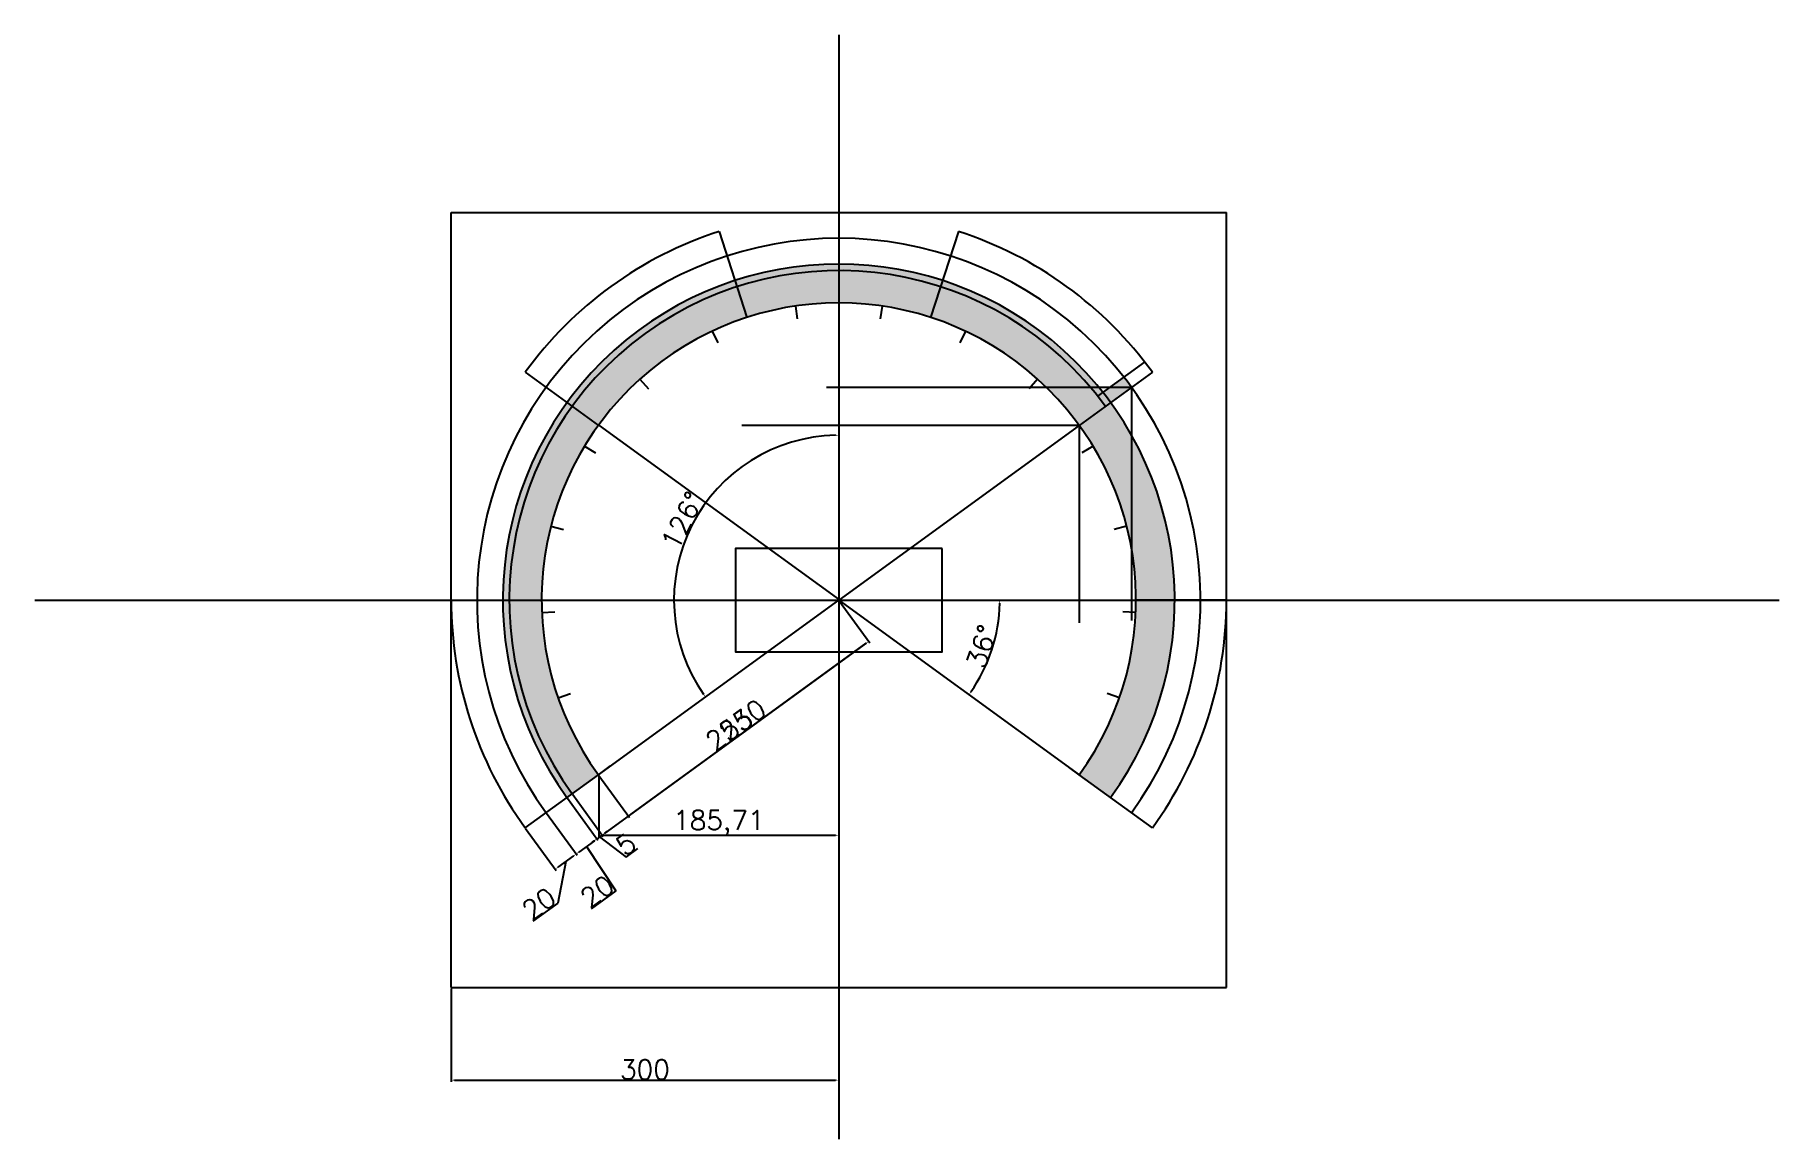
# Model space of a CAD drawing. Header units: millimetres. Extents: x -4337 to 2045, y -2256 to 1013.
# Drawn here: x 695 to 2045, y 158 to 1013 of the extents above.
import ezdxf

# ---------------------------------------------------------------- set-up
doc = ezdxf.new("R2010")
doc.units = ezdxf.units.MM
doc.header["$PDMODE"] = 1
doc.styles.get("Standard").update_dxf_attribs({"font": 'txt', "bigfont": 'gbcbig.shx'})
doc.dimstyles.new('ISO-25', dxfattribs={"dimtxt": 15, "dimasz": 2.5, "dimexe": 1.25, "dimexo": 0.625, "dimtad": 1, "dimtxsty": 'Standard', "dimcen": 2.5, "dimadec": 0, "dimazin": 0, "dimtfac": 1, "dimtmove": 0, "dimatfit": 3, "dimfxl": 1, "dimarcsym": 0})

# ---------------------------------------------------------------- blocks, each defined once
blk = doc.blocks.new('*D1')
at = {"color": 0, "lineweight": -2}
blk.add_line((1318.279757230041, 575.4168967291048), (1443.076127227427, 575.4168967291048), dxfattribs=at)
blk.add_arc((1317.287391447358, 575.4168967291048), 124.5387357800684, 325.1501791232717, 358.8498208767282, dxfattribs=at)
at = {"color": 0}
for points in [[(1441.384388954704, 572.9212047590247), (1442.217680311093, 572.9128405608485), (1441.826127227427, 575.4168967291048)], [(1419.829965536904, 504.0105393653517), (1419.150902315984, 504.4935689570314), (1418.041345151405, 502.2148644984317)]]:
    blk.add_solid(points, dxfattribs=at)
at = {"layer": 'Defpoints', "color": 0}
for p in [(695.1414251315391, 575.4168967291048), (1317.287391447358, 575.4168967291048), (1317.654757230041, 575.4168967291048), (1431.059187819792, 524.7624294050158), (1503.361300153597, 440.226288701836)]:
    blk.add_point(p, dxfattribs=at)
at = {"color": 0, "insert": (1428.003433447255, 539.4430739943887), "char_height": 15, "attachment_point": 5, "rotation": 71.99999999999997}
blk.add_mtext('36°', dxfattribs=at)
blk = doc.blocks.new('*D2')
at = {"color": 0, "lineweight": -2}
for p, q in [((1317.654757230041, 574.9112611076206), (1341.278156484935, 542.3964414731131)), ((1156.492058699268, 409.6865678195439), (1338.520882433632, 541.9382495853506)), ((1131.580848523803, 439.7206530803516), (1155.204247778697, 407.2058334458441))]:
    blk.add_line(p, q, dxfattribs=at)
at = {"color": 0}
for points in [[(1338.275971911843, 542.2753399996734), (1338.76579295542, 541.6011591710276), (1340.543424919569, 543.4077127160817)], [(1156.24714817748, 410.0236582338668), (1156.736969221057, 409.349477405221), (1154.469516213331, 408.2171046888128)]]:
    blk.add_solid(points, dxfattribs=at)
at = {"layer": 'Defpoints', "color": 0}
for p in [(1317.287391447358, 575.4168967291049), (1340.543424919569, 543.4077127160817), (1131.213482741121, 440.2262887018359)]:
    blk.add_point(p, dxfattribs=at)
at = {"color": 0, "insert": (1242.730715391574, 482.3856717817437), "char_height": 15, "attachment_point": 5, "rotation": 36.00000000000002}
blk.add_mtext('230', dxfattribs=at)
blk = doc.blocks.new('*D3')
at = {"color": 0, "lineweight": -2}
for p, q in [((1317.654757230041, 574.9112611076205), (1341.278156484934, 542.3964414731131)), ((1338.520882433631, 541.9382495853505), (1136.266633839895, 394.9919365122322)), ((1111.35542366443, 425.0260217730397), (1134.978822919323, 392.5112021385324))]:
    blk.add_line(p, q, dxfattribs=at)
at = {"color": 0}
for points in [[(1338.275971911843, 542.2753399996734), (1338.76579295542, 541.6011591710276), (1340.543424919569, 543.4077127160817)], [(1136.021723318106, 395.3290269265551), (1136.511544361683, 394.6548460979093), (1134.244091353957, 393.5224733815011)]]:
    blk.add_solid(points, dxfattribs=at)
at = {"layer": 'Defpoints', "color": 0}
for p in [(1317.287391447358, 575.4168967291048), (1110.988057881747, 425.531657394524), (1134.244091353957, 393.5224733815011)]:
    blk.add_point(p, dxfattribs=at)
at = {"color": 0, "insert": (1232.618002961887, 475.038356128088), "char_height": 15, "attachment_point": 5, "rotation": 36}
blk.add_mtext('255', dxfattribs=at)
blk = doc.blocks.new('*D4')
at = {"color": 0, "lineweight": -2}
for p, q in [((1107.310338692555, 422.0870955115774), (1130.933737947448, 389.57227587707)), ((1111.35542366443, 425.0260217730397), (1134.978822919323, 392.5112021385324)), ((1134.244091353957, 393.5224733815011), (1130.199006382082, 390.5835471200386)), ((1134.244091353957, 393.5224733815011), (1130.199006382082, 390.5835471200386)), ((1132.22154886802, 392.0530102507699), (1152.72427939858, 376.4336877269296)), ((1136.266633839895, 394.9919365122323), (1138.289176325832, 396.4613996429635)), ((1128.176463896145, 389.1140839893074), (1126.153921410208, 387.6446208585763)), ((1152.72427939858, 376.4336877269296), (1161.825720585298, 383.0462718152199))]:
    blk.add_line(p, q, dxfattribs=at)
at = {"color": 0}
for points in [[(1136.021723318106, 395.3290269265552), (1136.511544361683, 394.6548460979093), (1134.244091353957, 393.5224733815011)], [(1127.931553374357, 389.4511744036303), (1128.421374417934, 388.7769935749845), (1130.199006382082, 390.5835471200386)]]:
    blk.add_solid(points, dxfattribs=at)
at = {"layer": 'Defpoints', "color": 0}
for p in [(1106.942972909872, 422.5927311330618), (1110.988057881747, 425.531657394524), (1130.199006382082, 390.5835471200386)]:
    blk.add_point(p, dxfattribs=at)
at = {"color": 0, "insert": (1152.499244817063, 386.3132428503713), "char_height": 15, "attachment_point": 5, "rotation": 36}
blk.add_mtext('5', dxfattribs=at)
blk = doc.blocks.new('*D5')
at = {"color": 0, "lineweight": -2}
for p, q in [((1107.310338692555, 422.0870955115774), (1130.933737947448, 389.5722758770701)), ((1091.129998805056, 410.331390465728), (1114.753398059949, 377.8165708312207)), ((1128.176463896145, 389.1140839893075), (1116.041208980521, 380.2973052049206)), ((1122.108836438333, 384.7056945971141), (1144.794138791142, 350.3420638178846)), ((1144.794138791142, 350.3420638178846), (1125.579985174737, 336.3821640759384))]:
    blk.add_line(p, q, dxfattribs=at)
at = {"color": 0}
for points in [[(1115.796298458733, 380.6343956192435), (1116.286119502309, 379.9602147905977), (1114.018666494584, 378.8278420741894)], [(1127.931553374357, 389.4511744036304), (1128.421374417934, 388.7769935749846), (1130.199006382082, 390.5835471200388)]]:
    blk.add_solid(points, dxfattribs=at)
at = {"layer": 'Defpoints', "color": 0}
for p in [(1106.942972909872, 422.5927311330618), (1090.762633022373, 410.8370260872123), (1114.018666494584, 378.8278420741894)]:
    blk.add_point(p, dxfattribs=at)
at = {"color": 0, "insert": (1130.411306808063, 349.9353770262081), "char_height": 15, "attachment_point": 5, "rotation": 36}
blk.add_mtext('20', dxfattribs=at)
blk = doc.blocks.new('*D6')
at = {"color": 0, "lineweight": -2}
for p, q in [((1091.129998805056, 410.331390465728), (1114.753398059949, 377.8165708312208)), ((1074.949658917557, 398.5756854198785), (1098.57305817245, 366.0608657853713)), ((1105.928496550834, 372.9499895512647), (1099.7288541195, 340.7127082813458)), ((1111.996124008646, 377.3583789434583), (1099.860869093022, 368.5416001590712)), ((1099.7288541195, 340.7127082813458), (1080.514700503095, 326.7528085393995))]:
    blk.add_line(p, q, dxfattribs=at)
at = {"color": 0}
for points in [[(1111.751213486858, 377.6954693577812), (1112.241034530435, 377.0212885291354), (1114.018666494584, 378.8278420741894)], [(1099.615958571233, 368.8786905733941), (1100.10577961481, 368.2045097447483), (1097.838326607085, 367.0721370283399)]]:
    blk.add_solid(points, dxfattribs=at)
at = {"layer": 'Defpoints', "color": 0}
for p in [(1090.762633022373, 410.8370260872123), (1074.582293134874, 399.0813210413629), (1097.838326607085, 367.0721370283399)]:
    blk.add_point(p, dxfattribs=at)
at = {"color": 0, "insert": (1085.346022136421, 340.3060214896692), "char_height": 15, "attachment_point": 5, "rotation": 36}
blk.add_mtext('20', dxfattribs=at)
blk = doc.blocks.new('*D7')
at = {"color": 0, "lineweight": -2}
for p, q in [((1017.287391447359, 274.7918967291048), (1017.287391447359, 202.5702417879932)), ((1317.287391447358, 274.7918967291048), (1317.287391447358, 202.5702417879932)), ((1019.787391447359, 203.8202417879932), (1314.787391447358, 203.8202417879932))]:
    blk.add_line(p, q, dxfattribs=at)
at = {"color": 0}
for points in [[(1019.787391447359, 204.2369084546598), (1019.787391447359, 203.4035751213265), (1017.287391447359, 203.8202417879932)], [(1314.787391447358, 204.2369084546598), (1314.787391447358, 203.4035751213265), (1317.287391447358, 203.8202417879932)]]:
    blk.add_solid(points, dxfattribs=at)
at = {"layer": 'Defpoints', "color": 0}
for p in [(1017.287391447359, 275.4168967291048), (1317.287391447358, 275.4168967291048), (1317.287391447358, 203.8202417879932)]:
    blk.add_point(p, dxfattribs=at)
at = {"color": 0, "insert": (1167.287391447358, 211.9452417879932), "char_height": 15, "attachment_point": 5}
blk.add_mtext('300', dxfattribs=at)
blk = doc.blocks.new('*D11')
at = {"color": 0, "lineweight": -2}
blk.add_arc((1317.287391447358, 575.4168967291047), 127.5765293371733, 91.12279070057208, 214.8772092994278, dxfattribs=at)
at = {"color": 0}
for points in [[(1314.783428935365, 703.3855776309072), (1314.791593969106, 702.5522842991993), (1317.287391447358, 702.9934260662778)], [(1212.965709366281, 502.7077334453394), (1212.286761613212, 502.2245415651846), (1214.075811130211, 500.4292942460563)]]:
    blk.add_solid(points, dxfattribs=at)
at = {"layer": 'Defpoints', "color": 0}
for p in [(1317.287391447358, 1012.868342371633), (1231.922031014817, 670.2247343583902), (1317.287391447358, 575.4168967291047), (1131.213482741121, 440.2262887018359), (1317.287391447358, 158.1555210806636)]:
    blk.add_point(p, dxfattribs=at)
at = {"color": 0, "insert": (1196.376443465598, 637.0241018483089), "char_height": 15, "attachment_point": 5, "rotation": 63.000000000000014}
blk.add_mtext('126°', dxfattribs=at)
blk = doc.blocks.new('*D12')
at = {"color": 0, "lineweight": -2}
for p, q in [((1131.580848523803, 439.0956530803516), (1131.580848523803, 392.1157994538507)), ((1317.287391447358, 439.0956530803516), (1317.287391447358, 392.1157994538507)), ((1134.080848523803, 393.3657994538507), (1314.787391447358, 393.3657994538507))]:
    blk.add_line(p, q, dxfattribs=at)
at = {"color": 0}
for points in [[(1134.080848523803, 393.7824661205174), (1134.080848523803, 392.9491327871841), (1131.580848523803, 393.3657994538507)], [(1314.787391447358, 393.7824661205174), (1314.787391447358, 392.9491327871841), (1317.287391447358, 393.3657994538507)]]:
    blk.add_solid(points, dxfattribs=at)
at = {"layer": 'Defpoints', "color": 0}
for p in [(1131.580848523803, 439.7206530803516), (1317.287391447358, 439.7206530803516), (1317.287391447358, 393.3657994538507)]:
    blk.add_point(p, dxfattribs=at)
at = {"color": 0, "insert": (1224.434119985581, 402.7407994538507), "char_height": 15, "attachment_point": 5}
blk.add_mtext('185,71', dxfattribs=at)

msp = doc.modelspace()

# ---------------------------------------------------------------- hatches: boundary and pattern name
h = msp.add_hatch(color=5)
h.paths.add_polyline_path([(1246.213482741121, 794.1598954769904), (1236.942972909872, 822.6915909658449, 0.1583844403245365), (1106.942972909872, 728.2410623251478), (1131.213482741121, 710.6075047563737, -0.1583844403245366)])
h.paths.add_polyline_path([(1131.213482741121, 710.6075047563737), (1106.942972909872, 728.2410623251479, 0.1583844403245364), (1057.287391447358, 575.4168967291048), (1087.287391447358, 575.4168967291048, -0.1583844403245364)])
h.paths.add_polyline_path([(1106.942972909872, 422.5927311330619), (1131.213482741121, 440.226288701836, -0.1583844403245362), (1087.287391447358, 575.4168967291048), (1057.287391447358, 575.4168967291048, 0.1583844403245362)])
h.paths.add_polyline_path([(1317.287391447358, 805.4168967291048), (1317.287391447358, 835.4168967291048, 0.07870170682461816), (1236.942972909872, 822.6915909658446), (1246.213482741121, 794.1598954769902, -0.0787017068246182)])
h.paths.add_polyline_path([(1317.287391447358, 835.4168967291048), (1317.287391447358, 805.4168967291048, -0.0787017068246185), (1388.361300153596, 794.1598954769901), (1397.631809984845, 822.6915909658447, 0.07870170682461859)])
h.paths.add_polyline_path([(1503.361300153596, 710.6075047563736), (1527.631809984845, 728.2410623251478, 0.1583844403245361), (1397.631809984845, 822.6915909658446), (1388.361300153596, 794.1598954769902, -0.1583844403245363)])
h = msp.add_hatch(color=142)
h.paths.add_polyline_path([(1317.287391447358, 835.4168967291048), (1317.287391447358, 830.4168967291048, -0.07870170682461841), (1396.08672501297, 817.9363083843688), (1397.631809984845, 822.6915909658449, 0.07870170682461836)])
h.paths.add_polyline_path([(1317.287391447358, 830.4168967291048), (1317.287391447358, 835.4168967291048, 0.07870170682461816), (1236.942972909872, 822.6915909658446), (1238.488057881747, 817.9363083843689, -0.07870170682461816)])
h.paths.add_polyline_path([(1238.488057881747, 817.936308384369), (1236.942972909872, 822.6915909658449, 0.1583844403245364), (1106.942972909872, 728.241062325148), (1110.988057881747, 725.3021360636855, -0.1583844403245363)])
h.paths.add_polyline_path([(1110.988057881747, 725.3021360636855), (1106.942972909872, 728.2410623251479, 0.1583844403245364), (1057.287391447358, 575.4168967291048), (1062.287391447358, 575.4168967291048, -0.1583844403245364)])
h.paths.add_polyline_path([(1062.287391447358, 575.4168967291048), (1057.287391447358, 575.4168967291048, 0.1583844403245362), (1106.942972909872, 422.5927311330618), (1110.988057881747, 425.5316573945242, -0.1583844403245363)])
edge = h.paths.add_edge_path()
edge.add_line((1517.550180671511, 733.2770096524229), (1521.598319691045, 736.2181548093926))
edge.add_arc((1317.287391447358, 575.4168967291048), 260.0000000000002, 38.20422750397204, 71.99999999999997)
edge.add_line((1397.631809984845, 822.6915909658449), (1396.08672501297, 817.9363083843689))
edge.add_arc((1317.287391447358, 575.4168967291048), 254.9999999999999, 38.247469618142816, 71.99999999999989, ccw=False)
msp.add_hatch(color=5).paths.add_polyline_path([(1521.598319691045, 736.2181548093924, -0.009618053414305437), (1527.631809984845, 728.2410623251478), (1543.812149872344, 739.9967673709973, 0.008930708018609304), (1537.789783932206, 747.9819421712745)])
h = msp.add_hatch(color=251)
h.paths.add_polyline_path([(1547.287391447359, 575.4168967291048), (1577.287391447358, 575.4168967291048, 0.1583844403245362), (1527.631809984845, 728.2410623251478), (1503.361300153596, 710.6075047563736, -0.1583844403245363)])
h.paths.add_polyline_path([(1577.287391447358, 575.4168967291048), (1547.287391447358, 575.4168967291048, -0.1583844403245364), (1503.361300153596, 440.2262887018359), (1527.631809984845, 422.5927311330616, 0.1583844403245364)])

# ---------------------------------------------------------------- linework, layer by layer
at = {"color": 1}
for p, q in [((1317.287391447358, 1012.868342371633), (1317.287391447358, 158.1555210806637)), ((695.1414251315391, 575.4168967291048), (1317.654757230041, 575.4168967291048)), ((1353.155112253974, 575.4168967291048), (2044.996034108965, 575.4168967291048))]:
    msp.add_line(p, q, dxfattribs=at)
for p, q in [((1017.287391447359, 275.4168967291048), (1017.287391447358, 875.4168967291048)), ((1017.287391447358, 875.4168967291048), (1617.287391447358, 875.4168967291048)), ((1617.287391447359, 275.4168967291047), (1617.287391447358, 875.4168967291048)), ((1224.582293134874, 860.7338516176509), (1246.213482741121, 794.1598954769902)), ((1409.992489759843, 860.7338516176508), (1388.361300153596, 794.1598954769901)), ((1283.688294878003, 802.949533310592), (1285.149125163627, 793.056809980962)), ((1350.886488016713, 802.9495333105922), (1349.425657731088, 793.0568099809623)), ((1219.358154387391, 783.5271187962891), (1223.615947303042, 774.478848271629)), ((1415.216628507325, 783.5271187962895), (1410.958835591674, 774.4788482716294)), ((1554.114637236918, 759.8426423605963), (1517.550180671511, 733.277009652423)), ((1074.582293134874, 751.7524724168468), (1131.213482741121, 710.6075047563737)), ((1163.387351984821, 746.3402065889052), (1170.078658048409, 738.9087583341312)), ((1471.187430909896, 746.3402065889057), (1464.496124846307, 738.9087583341318)), ((1559.992489759843, 751.7524724168468), (1503.361300153596, 710.6075047563736)), ((1543.812149872344, 739.9967673709973), (1307.835943630975, 739.9967673709973)), ((1543.812149872344, 739.9967673709973), (1543.812149872344, 559.5735839148101)), ((1131.948214306486, 710.6075047563736), (1318.022123012724, 575.4168967291048)), ((1503.361300153597, 710.6075047563734), (1242.171248892568, 710.6075047563734)), ((1503.361300153596, 710.6075047563736), (1317.287391447358, 575.4168967291048)), ((1503.361300153596, 710.6075047563736), (1503.361300153596, 557.7236801457384)), ((1120.553611610442, 694.5631088849244), (1129.107254212047, 689.3828387911931)), ((1514.021171284275, 694.563108884925), (1505.46752868267, 689.3828387911936)), ((1094.513264387773, 632.6155707770212), (1104.19909599906, 630.1286719053726)), ((1540.061518506943, 632.6155707770216), (1530.375686895657, 630.128671905373)), ((1017.287391447358, 575.4168967291048), (1087.287391447358, 575.4168967291048)), ((1131.213482741121, 440.226288701836), (1317.287391447358, 575.4168967291048)), ((1317.287391447358, 575.4168967291048), (1503.361300153596, 440.226288701836)), ((1617.287391447358, 575.4168967291048), (1547.287391447358, 575.4168967291048)), ((1087.489140524621, 565.7854963713887), (1097.48036882561, 566.2042529086808)), ((1547.085642370096, 565.7854963713891), (1537.094414069107, 566.204252908681)), ((1100.080826292738, 499.7775679792306), (1109.524589995113, 503.0662344466164)), ((1534.493956601979, 499.7775679792307), (1525.050192899604, 503.0662344466165)), ((1131.213482741121, 440.226288701836), (1140.666375117335, 447.0942170258134)), ((1503.361300153596, 440.226288701836), (1495.271130209847, 446.1041412247608)), ((1074.582293134874, 399.0813210413629), (1131.213482741121, 440.226288701836)), ((1559.992489759843, 399.0813210413628), (1503.361300153596, 440.2262887018359)), ((1017.287391447359, 275.4168967291048), (1617.287391447359, 275.4168967291047))]:
    msp.add_line(p, q)
msp.add_xline((-4034.387481429147, -1906.802185524822), (1, 0))
msp.add_lwpolyline([(1397.287391447358, 615.4168967291048), (1237.287391447358, 615.4168967291048), (1237.287391447358, 535.4168967291048), (1397.287391447358, 535.4168967291048)], close=True)
for radius, start, end in [(280, 324, 216), (300, 107.9999999999999, 143.9999999999999), (300, 36, 71.99999999999997), (260, 324, 216), (255, 35.99999999999999, 216), (230, 324, 216), (300, 180, 216), (300, 324, 0)]:
    msp.add_arc((1317.287391447358, 575.4168967291048), radius, start, end)
for p in [(1283.688294878003, 802.949533310592), (1350.886488016713, 802.9495333105922), (1219.358154387391, 783.5271187962891), (1415.216628507325, 783.5271187962895), (1163.387351984821, 746.3402065889052), (1471.187430909896, 746.3402065889057), (1120.553611610442, 694.5631088849244), (1514.021171284275, 694.563108884925), (1094.513264387773, 632.6155707770212), (1540.061518506943, 632.6155707770216), (1087.489140524621, 565.7854963713887), (1547.085642370096, 565.7854963713891), (1100.080826292738, 499.7775679792306), (1534.493956601979, 499.7775679792307)]:
    msp.add_point(p)

# ---------------------------------------------------------------- dimensions: what is measured, and where the dimension line sits
for base, line1, line2, picture, middle in [((1231.922031014817, 670.2247343583902), ((1317.287391447358, 1012.868342371633), (1317.287391447358, 158.1555210806637)), ((1131.213482741121, 440.226288701836), (1317.287391447358, 575.4168967291048)), '*D11', (1196.376443465598, 637.0241018483089)), ((1431.059187819792, 524.7624294050158), ((1317.287391447358, 575.4168967291048), (1503.361300153596, 440.226288701836)), ((695.1414251315391, 575.4168967291048), (1317.654757230041, 575.4168967291048)), '*D1', (1428.003433447255, 539.4430739943886))]:
    dim = msp.add_angular_dim_2l(base=base, line1=line1, line2=line2, dimstyle='ISO-25')
    dim.commit()
    dim.dimension.update_dxf_attribs({"geometry": picture, "text_midpoint": middle})
for base, p1, p2, picture, middle in [((1134.244091353957, 393.5224733815011), (1317.287391447358, 575.4168967291048), (1110.988057881747, 425.5316573945241), '*D3', (1232.618002961887, 475.038356128088)), ((1130.199006382082, 390.5835471200386), (1110.988057881747, 425.5316573945241), (1106.942972909872, 422.5927311330618), '*D4', (1148.454159845188, 383.3743165889089))]:
    dim = msp.add_linear_dim(base=base, p1=p1, p2=p2, angle=216, dimstyle='ISO-25', override={"dimtmove": 1})
    dim.commit()
    dim.dimension.update_dxf_attribs({"geometry": picture, "text_midpoint": middle})
dim = msp.add_aligned_dim(p1=(1131.213482741121, 440.2262887018359), p2=(1317.287391447358, 575.4168967291048), distance=-39.56552734439621, dimstyle='ISO-25')
dim.commit()
dim.dimension.update_dxf_attribs({"geometry": '*D2', "text_midpoint": (1242.730715391574, 482.3856717817437)})
for base, p1, p2, picture, middle in [((1317.287391447358, 393.3657994538507), (1131.580848523803, 439.7206530803516), (1317.287391447358, 439.7206530803516), '*D12', (1224.434119985581, 402.7407994538507)), ((1317.287391447358, 203.8202417879932), (1017.287391447359, 275.4168967291048), (1317.287391447358, 275.4168967291048), '*D7', (1167.287391447358, 211.9452417879932))]:
    dim = msp.add_linear_dim(base=base, p1=p1, p2=p2, dimstyle='ISO-25')
    dim.commit()
    dim.dimension.update_dxf_attribs({"geometry": picture, "text_midpoint": middle})
for base, p1, p2, picture, middle in [((1114.018666494584, 378.8278420741894), (1106.942972909872, 422.5927311330618), (1090.762633022373, 410.8370260872123), '*D5', (1144.288503169658, 349.9746980352019)), ((1097.838326607085, 367.0721370283399), (1090.762633022373, 410.8370260872123), (1074.582293134874, 399.0813210413629), '*D6', (1099.223218498016, 340.3453424986631))]:
    dim = msp.add_linear_dim(base=base, p1=p1, p2=p2, angle=216, dimstyle='ISO-25', override={"dimtmove": 1})
    dim.commit()
    dim.dimension.update_dxf_attribs({"geometry": picture, "text_midpoint": middle, "dimtype": 160})

doc.saveas('drawing.dxf')
